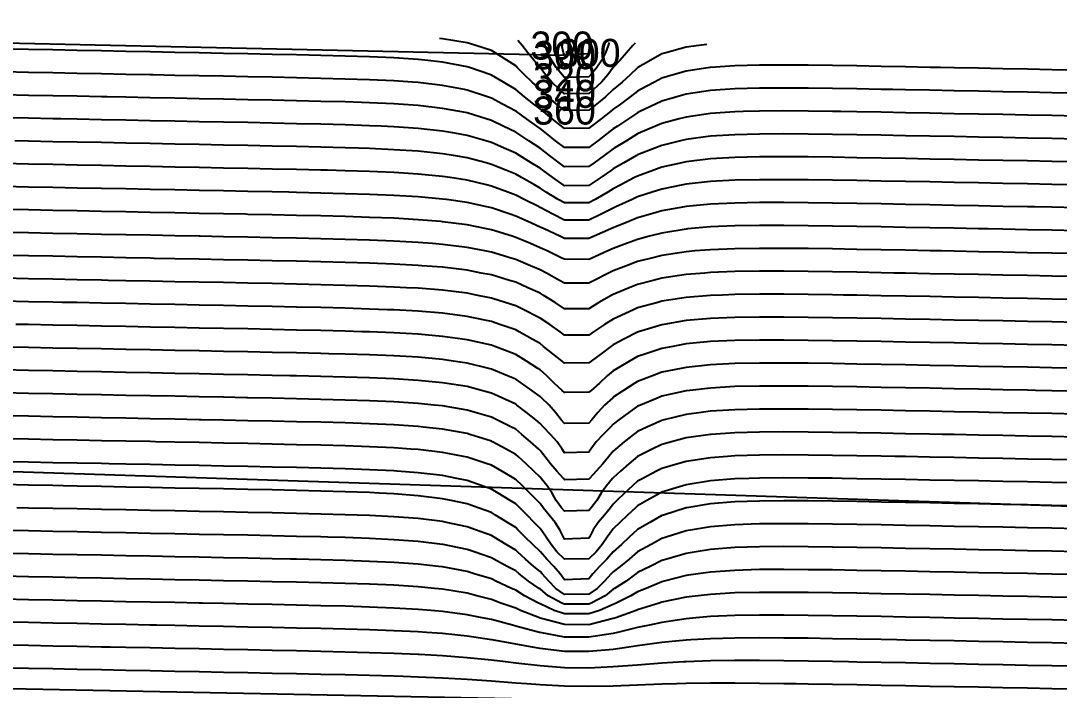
# Model space of a CAD drawing. Header units: metres. Extents: x 2416 to 4584, y 31 to 133.
# Drawn here: x 2508.7 to 2601.1, y 70.6 to 130.2 of the extents above; entities that cross this region are included whole.
import ezdxf
from ezdxf.enums import TextEntityAlignment as Align

# ---------------------------------------------------------------- set-up
doc = ezdxf.new("R2010")
doc.units = ezdxf.units.M
for name, color, linetype in [('Vs_300', 7, 'Continuous'), ('Vs_320', 7, 'Continuous'), ('Vs_340', 7, 'Continuous'), ('Vs_360', 7, 'Continuous'), ('Vs_380', 7, 'Continuous'), ('Vs_400', 7, 'Continuous'), ('Vs_420', 7, 'Continuous'), ('Vs_440', 7, 'Continuous'), ('Vs_460', 7, 'Continuous'), ('Vs_480', 7, 'Continuous'), ('Vs_500', 7, 'Continuous'), ('Vs_520', 7, 'Continuous'), ('Vs_540', 7, 'Continuous'), ('Vs_560', 7, 'Continuous'), ('Vs_580', 7, 'Continuous'), ('Vs_600', 7, 'Continuous'), ('Vs_620', 7, 'Continuous'), ('Vs_640', 7, 'Continuous'), ('Vs_660', 7, 'Continuous'), ('Vs_680', 7, 'Continuous'), ('Vs_700', 7, 'Continuous'), ('Vs_720', 7, 'Continuous'), ('Vs_740', 7, 'Continuous'), ('Vs_760', 7, 'Continuous'), ('Vs_780', 7, 'Continuous'), ('Vs_800', 7, 'Continuous'), ('Vs_820', 7, 'Continuous'), ('Vs_840', 7, 'Continuous'), ('Vs_860', 7, 'Continuous'), ('Vs_880', 7, 'Continuous'), ('Vs_900', 7, 'Continuous'), ('Vs_920', 7, 'Continuous'), ('Vs_940', 7, 'Continuous')]:
    doc.layers.add(name, color=color, linetype=linetype)

msp = doc.modelspace()

# ---------------------------------------------------------------- linework, layer by layer
at = {"layer": 'Vs_300'}
for points in [[(2418.3, 130.238), (2557.056, 127.172)], [(2557.056, 127.172), (2556.965, 127.377), (2556.82, 128.03), (2556.832, 128.383)], [(2559.405, 128.324), (2559.411, 128.03), (2559.26, 127.377), (2559.224, 127.301), (2557.056, 127.172)]]:
    msp.add_lwpolyline(points, dxfattribs=at)
at = {"layer": 'Vs_320'}
msp.add_lwpolyline([(2561.044, 128.292), (2560.955, 128.03), (2560.699, 127.377), (2560.375, 126.724), (2559.941, 126.07), (2559.393, 125.417), (2559.224, 125.248), (2557.056, 125.201), (2556.845, 125.417), (2556.312, 126.07), (2555.889, 126.724), (2555.578, 127.377), (2555.337, 128.03), (2555.215, 128.425)], dxfattribs=at)
at = {"layer": 'Vs_340'}
msp.add_lwpolyline([(2563.346, 128.246), (2563.146, 128.03), (2562.579, 127.377), (2562.011, 126.724), (2561.399, 126.07), (2561.392, 126.064), (2560.921, 125.417), (2560.339, 124.764), (2559.642, 124.111), (2559.224, 123.759), (2557.056, 123.727), (2556.614, 124.111), (2555.935, 124.764), (2555.367, 125.417), (2554.905, 126.07), (2554.888, 126.098), (2554.337, 126.724), (2553.809, 127.377), (2553.29, 128.03), (2552.9, 128.486)], dxfattribs=at)
at = {"layer": 'Vs_360'}
msp.add_lwpolyline([(2569.723, 128.12), (2569.025, 128.03), (2567.897, 127.882), (2566.068, 127.377), (2565.729, 127.28), (2564.735, 126.724), (2563.596, 126.07), (2563.561, 126.051), (2562.915, 125.417), (2562.19, 124.764), (2561.392, 124.116), (2561.387, 124.111), (2560.703, 123.457), (2559.916, 122.804), (2559.224, 122.268), (2557.056, 122.245), (2556.358, 122.804), (2555.593, 123.457), (2554.927, 124.111), (2554.888, 124.152), (2554.175, 124.764), (2553.487, 125.417), (2552.858, 126.07), (2552.72, 126.223), (2551.928, 126.724), (2550.882, 127.377), (2550.552, 127.577), (2549.161, 128.03), (2548.384, 128.272), (2546.216, 128.641), (2545.935, 128.668)], dxfattribs=at)
at = {"layer": 'Vs_380'}
msp.add_lwpolyline([(2602.586, 125.832), (2600.418, 125.875), (2598.25, 125.918), (2596.082, 125.961), (2593.914, 126.004), (2591.745, 126.046), (2590.522, 126.07), (2589.577, 126.089), (2587.409, 126.131), (2585.241, 126.172), (2583.073, 126.211), (2580.905, 126.246), (2578.737, 126.275), (2576.569, 126.291), (2574.401, 126.282), (2572.233, 126.227), (2570.065, 126.081), (2569.995, 126.07), (2567.897, 125.763), (2566.72, 125.417), (2565.729, 125.126), (2565.064, 124.764), (2563.82, 124.111), (2563.561, 123.979), (2562.916, 123.457), (2562.036, 122.804), (2561.392, 122.36), (2561.143, 122.151), (2560.329, 121.497), (2559.462, 120.844), (2559.224, 120.663), (2557.056, 120.642), (2556.802, 120.844), (2555.965, 121.497), (2555.179, 122.151), (2554.888, 122.403), (2554.34, 122.804), (2553.504, 123.457), (2552.743, 124.111), (2552.72, 124.131), (2551.616, 124.764), (2550.552, 125.399), (2550.5, 125.417), (2548.593, 126.07), (2548.384, 126.141), (2546.216, 126.551), (2544.618, 126.724), (2544.048, 126.785), (2541.88, 126.927), (2539.712, 127.021), (2537.544, 127.091), (2535.376, 127.148), (2533.208, 127.198), (2531.04, 127.245), (2528.871, 127.29), (2526.703, 127.334), (2524.552, 127.377), (2524.535, 127.377), (2522.367, 127.42), (2520.199, 127.463), (2518.031, 127.506), (2515.863, 127.549), (2513.695, 127.592), (2511.527, 127.635), (2509.359, 127.678), (2507.191, 127.721)], dxfattribs=at)
at = {"layer": 'Vs_400'}
msp.add_lwpolyline([(2602.586, 123.791), (2600.418, 123.834), (2598.25, 123.877), (2596.082, 123.92), (2593.914, 123.963), (2591.745, 124.005), (2589.577, 124.048), (2587.409, 124.089), (2586.285, 124.111), (2585.241, 124.13), (2583.073, 124.169), (2580.905, 124.204), (2578.737, 124.232), (2576.569, 124.246), (2574.401, 124.235), (2572.233, 124.173), (2571.347, 124.111), (2570.065, 124.02), (2567.897, 123.696), (2567.063, 123.457), (2565.729, 123.082), (2565.165, 122.804), (2563.778, 122.151), (2563.561, 122.052), (2562.765, 121.497), (2561.768, 120.844), (2561.392, 120.607), (2560.86, 120.191), (2560.018, 119.538), (2559.224, 118.961), (2557.056, 118.941), (2556.266, 119.538), (2555.461, 120.191), (2554.888, 120.657), (2554.61, 120.844), (2553.67, 121.497), (2552.787, 122.151), (2552.72, 122.203), (2551.551, 122.804), (2550.552, 123.345), (2550.209, 123.457), (2548.384, 124.065), (2548.148, 124.111), (2546.216, 124.485), (2544.048, 124.728), (2543.534, 124.764), (2541.88, 124.877), (2539.712, 124.976), (2537.544, 125.048), (2535.376, 125.106), (2533.208, 125.156), (2531.04, 125.203), (2528.871, 125.248), (2526.703, 125.292), (2524.535, 125.336), (2522.367, 125.379), (2520.459, 125.417), (2520.199, 125.422), (2518.031, 125.465), (2515.863, 125.508), (2513.695, 125.551), (2511.527, 125.594), (2509.359, 125.637), (2507.191, 125.68)], dxfattribs=at)
at = {"layer": 'Vs_420'}
msp.add_lwpolyline([(2602.586, 121.75), (2600.418, 121.793), (2598.25, 121.836), (2596.082, 121.879), (2593.914, 121.921), (2591.745, 121.964), (2589.577, 122.006), (2587.409, 122.048), (2585.241, 122.089), (2583.073, 122.128), (2581.638, 122.151), (2580.905, 122.163), (2578.737, 122.19), (2576.569, 122.204), (2574.401, 122.191), (2572.968, 122.151), (2572.233, 122.13), (2570.065, 121.979), (2567.897, 121.668), (2567.257, 121.497), (2565.729, 121.099), (2565.156, 120.844), (2563.621, 120.191), (2563.561, 120.166), (2562.571, 119.538), (2561.489, 118.884), (2561.392, 118.828), (2560.589, 118.231), (2559.695, 117.578), (2559.224, 117.25), (2557.056, 117.23), (2556.579, 117.578), (2555.728, 118.231), (2554.888, 118.882), (2554.884, 118.884), (2553.871, 119.538), (2552.904, 120.191), (2552.72, 120.319), (2551.601, 120.844), (2550.552, 121.359), (2550.097, 121.497), (2548.384, 122.032), (2547.748, 122.151), (2546.216, 122.439), (2544.048, 122.682), (2542.294, 122.804), (2541.88, 122.833), (2539.712, 122.932), (2537.544, 123.005), (2535.376, 123.064), (2533.208, 123.115), (2531.04, 123.162), (2528.871, 123.207), (2526.703, 123.251), (2524.535, 123.295), (2522.367, 123.338), (2520.199, 123.381), (2518.031, 123.424), (2516.354, 123.457), (2515.863, 123.467), (2513.695, 123.51), (2511.527, 123.553), (2509.359, 123.596), (2507.191, 123.639)], dxfattribs=at)
at = {"layer": 'Vs_440'}
msp.add_lwpolyline([(2602.586, 119.709), (2600.418, 119.752), (2598.25, 119.794), (2596.082, 119.837), (2593.914, 119.88), (2591.745, 119.923), (2589.577, 119.965), (2587.409, 120.007), (2585.241, 120.048), (2583.073, 120.086), (2580.905, 120.121), (2578.737, 120.149), (2576.569, 120.163), (2574.401, 120.152), (2572.233, 120.094), (2570.065, 119.951), (2567.897, 119.663), (2567.386, 119.538), (2565.729, 119.141), (2565.094, 118.884), (2563.561, 118.287), (2563.468, 118.231), (2562.353, 117.578), (2561.392, 117.043), (2561.228, 116.925), (2560.28, 116.271), (2559.306, 115.618), (2559.224, 115.566), (2557.056, 115.548), (2556.953, 115.618), (2556.029, 116.271), (2555.122, 116.925), (2554.888, 117.1), (2554.091, 117.578), (2553.048, 118.231), (2552.72, 118.443), (2551.701, 118.884), (2550.552, 119.401), (2550.069, 119.538), (2548.384, 120.025), (2547.443, 120.191), (2546.216, 120.41), (2544.048, 120.645), (2541.88, 120.792), (2540.74, 120.844), (2539.712, 120.891), (2537.544, 120.964), (2535.376, 121.022), (2533.208, 121.074), (2531.04, 121.121), (2528.871, 121.166), (2526.703, 121.21), (2524.535, 121.253), (2522.367, 121.297), (2520.199, 121.34), (2518.031, 121.383), (2515.863, 121.426), (2513.695, 121.469), (2512.244, 121.497), (2511.527, 121.512), (2509.359, 121.555), (2507.191, 121.598)], dxfattribs=at)
at = {"layer": 'Vs_460'}
msp.add_lwpolyline([(2602.586, 117.667), (2600.418, 117.71), (2598.25, 117.753), (2596.082, 117.796), (2593.914, 117.839), (2591.745, 117.881), (2589.577, 117.924), (2587.409, 117.966), (2585.241, 118.006), (2583.073, 118.045), (2580.905, 118.08), (2578.737, 118.109), (2576.569, 118.124), (2574.401, 118.115), (2572.233, 118.063), (2570.065, 117.932), (2567.897, 117.669), (2567.49, 117.578), (2565.729, 117.194), (2565, 116.925), (2563.561, 116.414), (2563.302, 116.271), (2562.068, 115.618), (2561.392, 115.282), (2560.909, 114.965), (2559.783, 114.312), (2559.224, 114.025), (2557.056, 114.018), (2556.51, 114.312), (2555.434, 114.965), (2554.888, 115.342), (2554.375, 115.618), (2553.226, 116.271), (2552.72, 116.573), (2551.835, 116.925), (2550.552, 117.455), (2550.08, 117.578), (2548.384, 118.031), (2547.167, 118.231), (2546.216, 118.39), (2544.048, 118.613), (2541.88, 118.755), (2539.712, 118.851), (2538.715, 118.884), (2537.544, 118.923), (2535.376, 118.981), (2533.208, 119.032), (2531.04, 119.08), (2528.871, 119.125), (2526.703, 119.169), (2524.535, 119.212), (2522.367, 119.256), (2520.199, 119.299), (2518.031, 119.342), (2515.863, 119.385), (2513.695, 119.428), (2511.527, 119.47), (2509.359, 119.513), (2508.132, 119.538)], dxfattribs=at)
at = {"layer": 'Vs_480'}
msp.add_lwpolyline([(2602.586, 115.626), (2600.418, 115.669), (2598.25, 115.712), (2596.082, 115.755), (2593.914, 115.798), (2591.745, 115.84), (2589.577, 115.883), (2587.409, 115.924), (2585.241, 115.965), (2583.073, 116.004), (2580.905, 116.04), (2578.737, 116.069), (2576.569, 116.085), (2574.401, 116.08), (2572.233, 116.034), (2570.065, 115.916), (2567.897, 115.679), (2567.597, 115.618), (2565.729, 115.25), (2564.87, 114.965), (2563.561, 114.548), (2563.075, 114.312), (2561.642, 113.658), (2561.392, 113.551), (2560.335, 113.005), (2559.224, 112.482), (2557.056, 112.48), (2556.007, 113.005), (2554.888, 113.617), (2554.8, 113.658), (2553.472, 114.312), (2552.72, 114.71), (2552.013, 114.965), (2550.552, 115.513), (2550.113, 115.618), (2548.384, 116.041), (2546.881, 116.271), (2546.216, 116.374), (2544.048, 116.584), (2541.88, 116.719), (2539.712, 116.813), (2537.544, 116.883), (2535.977, 116.925), (2535.376, 116.941), (2533.208, 116.991), (2531.04, 117.038), (2528.871, 117.083), (2526.703, 117.128), (2524.535, 117.171), (2522.367, 117.214), (2520.199, 117.257), (2518.031, 117.3), (2515.863, 117.343), (2513.695, 117.386), (2511.527, 117.429), (2509.359, 117.472), (2507.191, 117.515)], dxfattribs=at)
at = {"layer": 'Vs_500'}
msp.add_lwpolyline([(2602.586, 113.585), (2600.418, 113.628), (2598.883, 113.658), (2598.25, 113.671), (2596.082, 113.714), (2593.914, 113.756), (2591.745, 113.799), (2589.577, 113.841), (2587.409, 113.883), (2585.241, 113.924), (2583.073, 113.963), (2580.905, 113.999), (2578.737, 114.029), (2576.569, 114.047), (2574.401, 114.044), (2572.233, 114.005), (2570.065, 113.9), (2567.897, 113.687), (2567.737, 113.658), (2565.729, 113.302), (2564.718, 113.005), (2563.561, 112.677), (2562.788, 112.352), (2561.392, 111.797), (2561.178, 111.698), (2559.688, 111.045), (2559.224, 110.841), (2557.056, 110.847), (2556.638, 111.045), (2555.24, 111.698), (2554.888, 111.871), (2553.786, 112.352), (2552.72, 112.845), (2552.226, 113.005), (2550.552, 113.569), (2550.145, 113.658), (2548.384, 114.052), (2546.551, 114.312), (2546.216, 114.36), (2544.048, 114.555), (2541.88, 114.684), (2539.712, 114.774), (2537.544, 114.843), (2535.376, 114.9), (2533.208, 114.95), (2532.539, 114.965), (2531.04, 114.997), (2528.871, 115.042), (2526.703, 115.086), (2524.535, 115.13), (2522.367, 115.173), (2520.199, 115.216), (2518.031, 115.259), (2515.863, 115.302), (2513.695, 115.345), (2511.527, 115.388), (2509.359, 115.431), (2507.191, 115.474)], dxfattribs=at)
at = {"layer": 'Vs_520'}
msp.add_lwpolyline([(2602.586, 111.544), (2600.418, 111.587), (2598.25, 111.63), (2596.082, 111.672), (2594.762, 111.698), (2593.914, 111.715), (2591.745, 111.758), (2589.577, 111.8), (2587.409, 111.842), (2585.241, 111.883), (2583.073, 111.922), (2580.905, 111.958), (2578.737, 111.989), (2576.569, 112.008), (2574.401, 112.008), (2572.233, 111.974), (2570.065, 111.881), (2568.013, 111.698), (2567.897, 111.688), (2565.729, 111.339), (2564.618, 111.045), (2563.561, 110.771), (2562.568, 110.392), (2561.392, 109.951), (2560.916, 109.739), (2559.425, 109.085), (2559.224, 108.995), (2557.056, 109.004), (2556.889, 109.085), (2555.503, 109.739), (2554.888, 110.035), (2554.029, 110.392), (2552.72, 110.947), (2552.393, 111.045), (2550.552, 111.611), (2550.122, 111.698), (2548.384, 112.056), (2546.216, 112.342), (2546.098, 112.352), (2544.048, 112.526), (2541.88, 112.649), (2539.712, 112.736), (2537.544, 112.803), (2535.376, 112.859), (2533.208, 112.909), (2531.04, 112.956), (2528.871, 113.001), (2528.68, 113.005), (2526.703, 113.045), (2524.535, 113.089), (2522.367, 113.132), (2520.199, 113.175), (2518.031, 113.218), (2515.863, 113.261), (2513.695, 113.304), (2511.527, 113.347), (2509.359, 113.39), (2507.191, 113.433)], dxfattribs=at)
at = {"layer": 'Vs_540'}
msp.add_lwpolyline([(2602.586, 109.503), (2600.418, 109.546), (2598.25, 109.588), (2596.082, 109.631), (2593.914, 109.674), (2591.745, 109.717), (2590.619, 109.739), (2589.577, 109.759), (2587.409, 109.801), (2585.241, 109.842), (2583.073, 109.881), (2580.905, 109.918), (2578.737, 109.948), (2576.569, 109.969), (2574.401, 109.971), (2572.233, 109.941), (2570.065, 109.855), (2568.657, 109.739), (2567.897, 109.676), (2565.729, 109.349), (2564.68, 109.085), (2563.561, 108.805), (2562.576, 108.432), (2561.392, 107.977), (2560.98, 107.779), (2559.709, 107.126), (2559.224, 106.876), (2557.056, 106.878), (2556.61, 107.126), (2555.443, 107.779), (2554.888, 108.067), (2554.038, 108.432), (2552.72, 108.988), (2552.39, 109.085), (2550.552, 109.626), (2549.972, 109.739), (2548.384, 110.047), (2546.216, 110.318), (2545.302, 110.392), (2544.048, 110.494), (2541.88, 110.612), (2539.712, 110.697), (2537.544, 110.763), (2535.376, 110.819), (2533.208, 110.868), (2531.04, 110.915), (2528.871, 110.96), (2526.703, 111.004), (2524.645, 111.045), (2524.535, 111.047), (2522.367, 111.091), (2520.199, 111.134), (2518.031, 111.177), (2515.863, 111.22), (2513.695, 111.263), (2511.527, 111.306), (2509.359, 111.349), (2507.191, 111.391)], dxfattribs=at)
at = {"layer": 'Vs_560'}
msp.add_lwpolyline([(2602.586, 107.461), (2600.418, 107.504), (2598.25, 107.547), (2596.082, 107.59), (2593.914, 107.633), (2591.745, 107.675), (2589.577, 107.718), (2587.409, 107.76), (2586.399, 107.779), (2585.241, 107.801), (2583.073, 107.84), (2580.905, 107.877), (2578.737, 107.908), (2576.569, 107.929), (2574.401, 107.932), (2572.233, 107.904), (2570.065, 107.821), (2569.539, 107.779), (2567.897, 107.647), (2565.729, 107.323), (2564.949, 107.126), (2563.561, 106.769), (2562.823, 106.472), (2561.392, 105.877), (2561.282, 105.819), (2560.115, 105.166), (2559.224, 104.597), (2557.056, 104.593), (2556.233, 105.166), (2555.155, 105.819), (2554.888, 105.97), (2553.806, 106.472), (2552.72, 106.958), (2552.166, 107.126), (2550.552, 107.606), (2549.653, 107.779), (2548.384, 108.022), (2546.216, 108.286), (2544.369, 108.432), (2544.048, 108.458), (2541.88, 108.573), (2539.712, 108.657), (2537.544, 108.722), (2535.376, 108.778), (2533.208, 108.827), (2531.04, 108.874), (2528.871, 108.919), (2526.703, 108.963), (2524.535, 109.006), (2522.367, 109.049), (2520.556, 109.085), (2520.199, 109.093), (2518.031, 109.136), (2515.863, 109.178), (2513.695, 109.221), (2511.527, 109.264), (2509.359, 109.307), (2507.191, 109.35)], dxfattribs=at)
at = {"layer": 'Vs_580'}
msp.add_lwpolyline([(2602.586, 105.42), (2600.418, 105.463), (2598.25, 105.506), (2596.082, 105.549), (2593.914, 105.592), (2591.745, 105.634), (2589.577, 105.677), (2587.409, 105.719), (2585.241, 105.76), (2583.073, 105.799), (2581.876, 105.819), (2580.905, 105.835), (2578.737, 105.866), (2576.569, 105.887), (2574.401, 105.89), (2572.233, 105.862), (2571.121, 105.819), (2570.065, 105.778), (2567.897, 105.6), (2565.729, 105.264), (2565.362, 105.166), (2563.561, 104.67), (2563.202, 104.513), (2561.775, 103.859), (2561.392, 103.676), (2560.631, 103.206), (2559.627, 102.553), (2559.224, 102.247), (2557.056, 102.245), (2556.681, 102.553), (2555.742, 103.206), (2554.888, 103.77), (2554.719, 103.859), (2553.438, 104.513), (2552.72, 104.863), (2551.779, 105.166), (2550.552, 105.551), (2549.196, 105.819), (2548.384, 105.978), (2546.216, 106.245), (2544.048, 106.417), (2543.011, 106.472), (2541.88, 106.533), (2539.712, 106.616), (2537.544, 106.681), (2535.376, 106.737), (2533.208, 106.786), (2531.04, 106.833), (2528.871, 106.878), (2526.703, 106.922), (2524.535, 106.965), (2522.367, 107.008), (2520.199, 107.051), (2518.031, 107.094), (2516.451, 107.126), (2515.863, 107.137), (2513.695, 107.18), (2511.527, 107.223), (2509.359, 107.266), (2507.191, 107.309)], dxfattribs=at)
at = {"layer": 'Vs_600'}
msp.add_lwpolyline([(2602.586, 103.379), (2600.418, 103.422), (2598.25, 103.465), (2596.082, 103.508), (2593.914, 103.55), (2591.745, 103.593), (2589.577, 103.635), (2587.409, 103.677), (2585.241, 103.718), (2583.073, 103.758), (2580.905, 103.794), (2578.737, 103.825), (2576.569, 103.845), (2574.401, 103.847), (2572.233, 103.816), (2570.065, 103.727), (2567.897, 103.538), (2565.906, 103.206), (2565.729, 103.176), (2563.656, 102.553), (2563.561, 102.523), (2562.326, 101.899), (2561.392, 101.399), (2561.186, 101.246), (2560.314, 100.593), (2559.429, 99.94), (2559.224, 99.772), (2557.056, 99.766), (2556.857, 99.94), (2556.015, 100.593), (2555.196, 101.246), (2554.888, 101.49), (2554.194, 101.899), (2553.027, 102.553), (2552.72, 102.717), (2551.319, 103.206), (2550.552, 103.465), (2548.669, 103.859), (2548.384, 103.918), (2546.216, 104.196), (2544.048, 104.372), (2541.88, 104.49), (2541.295, 104.513), (2539.712, 104.574), (2537.544, 104.64), (2535.376, 104.695), (2533.208, 104.745), (2531.04, 104.791), (2528.871, 104.836), (2526.703, 104.88), (2524.535, 104.924), (2522.367, 104.967), (2520.199, 105.01), (2518.031, 105.053), (2515.863, 105.096), (2513.695, 105.139), (2512.341, 105.166), (2511.527, 105.182), (2509.359, 105.225), (2507.191, 105.268)], dxfattribs=at)
at = {"layer": 'Vs_620'}
msp.add_lwpolyline([(2602.586, 101.338), (2600.418, 101.381), (2598.25, 101.424), (2596.082, 101.466), (2593.914, 101.509), (2591.745, 101.552), (2589.577, 101.594), (2587.409, 101.636), (2585.241, 101.677), (2583.073, 101.716), (2580.905, 101.752), (2578.737, 101.782), (2576.569, 101.802), (2574.401, 101.802), (2572.233, 101.767), (2570.065, 101.67), (2567.897, 101.463), (2566.703, 101.246), (2565.729, 101.066), (2564.299, 100.593), (2563.561, 100.34), (2562.846, 99.94), (2561.739, 99.286), (2561.392, 99.072), (2560.87, 98.633), (2560.166, 97.98), (2559.424, 97.327), (2559.224, 97.158), (2557.056, 97.14), (2556.844, 97.327), (2556.136, 97.98), (2555.478, 98.633), (2554.888, 99.158), (2554.698, 99.286), (2553.691, 99.94), (2552.72, 100.534), (2552.569, 100.593), (2550.851, 101.246), (2550.552, 101.356), (2548.384, 101.844), (2547.983, 101.899), (2546.216, 102.139), (2544.048, 102.323), (2541.88, 102.445), (2539.712, 102.531), (2539.009, 102.553), (2537.544, 102.598), (2535.376, 102.654), (2533.208, 102.703), (2531.04, 102.75), (2528.871, 102.795), (2526.703, 102.839), (2524.535, 102.883), (2522.367, 102.926), (2520.199, 102.969), (2518.031, 103.012), (2515.863, 103.055), (2513.695, 103.098), (2511.527, 103.141), (2509.359, 103.184), (2508.23, 103.206)], dxfattribs=at)
at = {"layer": 'Vs_640'}
msp.add_lwpolyline([(2602.586, 99.297), (2600.418, 99.339), (2598.25, 99.382), (2596.082, 99.425), (2593.914, 99.468), (2591.745, 99.511), (2589.577, 99.553), (2587.409, 99.595), (2585.241, 99.636), (2583.073, 99.675), (2580.905, 99.71), (2578.737, 99.74), (2576.569, 99.758), (2574.401, 99.755), (2572.233, 99.715), (2570.065, 99.607), (2567.897, 99.379), (2567.431, 99.286), (2565.729, 98.94), (2564.885, 98.633), (2563.561, 98.132), (2563.314, 97.98), (2562.297, 97.327), (2561.392, 96.712), (2561.348, 96.673), (2560.629, 96.02), (2560.021, 95.367), (2559.497, 94.714), (2559.224, 94.421), (2557.056, 94.38), (2556.758, 94.714), (2556.271, 95.367), (2555.701, 96.02), (2555.017, 96.673), (2554.888, 96.792), (2554.163, 97.327), (2553.232, 97.98), (2552.72, 98.324), (2551.999, 98.633), (2550.552, 99.23), (2550.327, 99.286), (2548.384, 99.761), (2547.163, 99.94), (2546.216, 100.077), (2544.048, 100.272), (2541.88, 100.398), (2539.712, 100.487), (2537.544, 100.555), (2536.097, 100.593), (2535.376, 100.612), (2533.208, 100.662), (2531.04, 100.709), (2528.871, 100.754), (2526.703, 100.798), (2524.535, 100.841), (2522.367, 100.885), (2520.199, 100.928), (2518.031, 100.971), (2515.863, 101.014), (2513.695, 101.057), (2511.527, 101.1), (2509.359, 101.142), (2507.191, 101.185)], dxfattribs=at)
at = {"layer": 'Vs_660'}
msp.add_lwpolyline([(2602.586, 97.255), (2600.418, 97.298), (2598.981, 97.327), (2598.25, 97.341), (2596.082, 97.384), (2593.914, 97.427), (2591.745, 97.469), (2589.577, 97.512), (2587.409, 97.553), (2585.241, 97.594), (2583.073, 97.633), (2580.905, 97.668), (2578.737, 97.697), (2576.569, 97.713), (2574.401, 97.707), (2572.233, 97.66), (2570.065, 97.54), (2568.219, 97.327), (2567.897, 97.289), (2565.729, 96.804), (2565.401, 96.673), (2563.821, 96.02), (2563.561, 95.909), (2562.787, 95.367), (2561.904, 94.714), (2561.392, 94.318), (2561.149, 94.06), (2560.506, 93.407), (2559.887, 92.754), (2559.396, 92.101), (2559.224, 91.822), (2557.056, 91.758), (2556.863, 92.101), (2556.399, 92.754), (2555.804, 93.407), (2555.185, 94.06), (2554.888, 94.39), (2554.5, 94.714), (2553.687, 95.367), (2552.825, 96.02), (2552.72, 96.097), (2551.488, 96.673), (2550.552, 97.093), (2549.687, 97.327), (2548.384, 97.67), (2546.414, 97.98), (2546.216, 98.011), (2544.048, 98.218), (2541.88, 98.351), (2539.712, 98.443), (2537.544, 98.512), (2535.376, 98.57), (2533.208, 98.62), (2532.616, 98.633), (2531.04, 98.667), (2528.871, 98.712), (2526.703, 98.757), (2524.535, 98.8), (2522.367, 98.843), (2520.199, 98.886), (2518.031, 98.929), (2515.863, 98.972), (2513.695, 99.015), (2511.527, 99.058), (2509.359, 99.101), (2507.191, 99.144)], dxfattribs=at)
at = {"layer": 'Vs_680'}
msp.add_lwpolyline([(2602.586, 95.214), (2600.418, 95.257), (2598.25, 95.3), (2596.082, 95.343), (2594.859, 95.367), (2593.914, 95.385), (2591.745, 95.428), (2589.577, 95.47), (2587.409, 95.512), (2585.241, 95.553), (2583.073, 95.591), (2580.905, 95.626), (2578.737, 95.654), (2576.569, 95.669), (2574.401, 95.659), (2572.233, 95.605), (2570.065, 95.472), (2569.234, 95.367), (2567.897, 95.195), (2565.933, 94.714), (2565.729, 94.662), (2564.384, 94.06), (2563.561, 93.676), (2563.206, 93.407), (2562.379, 92.754), (2561.597, 92.101), (2561.392, 91.923), (2560.999, 91.447), (2560.477, 90.794), (2559.888, 90.141), (2559.282, 89.487), (2559.224, 89.411), (2557.056, 89.377), (2556.977, 89.487), (2556.385, 90.141), (2555.811, 90.794), (2555.315, 91.447), (2554.888, 91.988), (2554.767, 92.101), (2554.042, 92.754), (2553.275, 93.407), (2552.72, 93.861), (2552.336, 94.06), (2551.037, 94.714), (2550.552, 94.949), (2549.119, 95.367), (2548.384, 95.576), (2546.216, 95.942), (2545.452, 96.02), (2544.048, 96.163), (2541.88, 96.303), (2539.712, 96.398), (2537.544, 96.47), (2535.376, 96.528), (2533.208, 96.579), (2531.04, 96.626), (2528.871, 96.671), (2528.763, 96.673), (2526.703, 96.715), (2524.535, 96.759), (2522.367, 96.802), (2520.199, 96.845), (2518.031, 96.888), (2515.863, 96.931), (2513.695, 96.974), (2511.527, 97.017), (2509.359, 97.06), (2507.191, 97.103)], dxfattribs=at)
at = {"layer": 'Vs_700'}
msp.add_lwpolyline([(2602.586, 93.173), (2600.418, 93.216), (2598.25, 93.259), (2596.082, 93.301), (2593.914, 93.344), (2591.745, 93.387), (2590.71, 93.407), (2589.577, 93.429), (2587.409, 93.471), (2585.241, 93.511), (2583.073, 93.55), (2580.905, 93.584), (2578.737, 93.611), (2576.569, 93.624), (2574.401, 93.611), (2572.233, 93.55), (2570.113, 93.407), (2570.065, 93.404), (2567.897, 93.101), (2566.588, 92.754), (2565.729, 92.52), (2564.86, 92.101), (2563.562, 91.447), (2563.561, 91.446), (2562.785, 90.794), (2562.038, 90.141), (2561.392, 89.554), (2561.334, 89.487), (2560.788, 88.834), (2560.333, 88.181), (2559.935, 87.528), (2559.446, 86.874), (2559.224, 86.632), (2557.056, 86.586), (2556.795, 86.874), (2556.322, 87.528), (2555.948, 88.181), (2555.517, 88.834), (2554.992, 89.487), (2554.888, 89.611), (2554.342, 90.141), (2553.645, 90.794), (2552.923, 91.447), (2552.72, 91.626), (2551.868, 92.101), (2550.649, 92.754), (2550.552, 92.805), (2548.625, 93.407), (2548.384, 93.481), (2546.216, 93.873), (2544.483, 94.06), (2544.048, 94.107), (2541.88, 94.254), (2539.712, 94.353), (2537.544, 94.427), (2535.376, 94.486), (2533.208, 94.537), (2531.04, 94.585), (2528.871, 94.63), (2526.703, 94.674), (2524.736, 94.714), (2524.535, 94.718), (2522.367, 94.761), (2520.199, 94.804), (2518.031, 94.847), (2515.863, 94.89), (2513.695, 94.933), (2511.527, 94.976), (2509.359, 95.019), (2507.191, 95.062)], dxfattribs=at)
at = {"layer": 'Vs_720'}
msp.add_lwpolyline([(2602.586, 91.132), (2600.418, 91.175), (2598.25, 91.217), (2596.082, 91.26), (2593.914, 91.303), (2591.745, 91.346), (2589.577, 91.388), (2587.409, 91.43), (2586.46, 91.447), (2585.241, 91.47), (2583.073, 91.508), (2580.905, 91.542), (2578.737, 91.568), (2576.569, 91.58), (2574.401, 91.564), (2572.233, 91.497), (2571.556, 91.447), (2570.065, 91.337), (2567.897, 91.011), (2567.135, 90.794), (2565.729, 90.385), (2565.255, 90.141), (2564.026, 89.487), (2563.561, 89.233), (2563.112, 88.834), (2562.402, 88.181), (2561.719, 87.528), (2561.392, 87.211), (2561.142, 86.874), (2560.609, 86.221), (2560.06, 85.568), (2559.606, 84.915), (2559.273, 84.261), (2559.224, 84.176), (2557.056, 84.081), (2556.962, 84.261), (2556.653, 84.915), (2556.216, 85.568), (2555.681, 86.221), (2555.162, 86.874), (2554.888, 87.258), (2554.626, 87.528), (2553.987, 88.181), (2553.324, 88.834), (2552.72, 89.406), (2552.585, 89.487), (2551.475, 90.141), (2550.552, 90.666), (2550.174, 90.794), (2548.384, 91.388), (2548.079, 91.447), (2546.216, 91.805), (2544.048, 92.053), (2543.374, 92.101), (2541.88, 92.206), (2539.712, 92.309), (2537.544, 92.384), (2535.376, 92.444), (2533.208, 92.495), (2531.04, 92.543), (2528.871, 92.589), (2526.703, 92.633), (2524.535, 92.676), (2522.367, 92.72), (2520.652, 92.754), (2520.199, 92.763), (2518.031, 92.806), (2515.863, 92.849), (2513.695, 92.892), (2511.527, 92.935), (2509.359, 92.978), (2507.191, 93.021)], dxfattribs=at)
at = {"layer": 'Vs_740'}
msp.add_lwpolyline([(2602.586, 89.09), (2600.418, 89.133), (2598.25, 89.176), (2596.082, 89.219), (2593.914, 89.262), (2591.745, 89.304), (2589.577, 89.347), (2587.409, 89.388), (2585.241, 89.429), (2583.073, 89.467), (2581.752, 89.487), (2580.905, 89.501), (2578.737, 89.526), (2576.569, 89.536), (2574.401, 89.518), (2573.488, 89.487), (2572.233, 89.446), (2570.065, 89.276), (2567.897, 88.929), (2567.581, 88.834), (2565.729, 88.267), (2565.571, 88.181), (2564.392, 87.528), (2563.561, 87.057), (2563.365, 86.874), (2562.668, 86.221), (2561.983, 85.568), (2561.392, 84.995), (2561.329, 84.915), (2560.851, 84.261), (2560.408, 83.608), (2559.865, 82.955), (2559.224, 82.342), (2557.056, 82.308), (2556.387, 82.955), (2555.858, 83.608), (2555.437, 84.261), (2554.98, 84.915), (2554.888, 85.034), (2554.371, 85.568), (2553.726, 86.221), (2553.072, 86.874), (2552.72, 87.222), (2552.227, 87.528), (2551.157, 88.181), (2550.552, 88.542), (2549.729, 88.834), (2548.384, 89.303), (2547.478, 89.487), (2546.216, 89.742), (2544.048, 90), (2542.14, 90.141), (2541.88, 90.16), (2539.712, 90.265), (2537.544, 90.341), (2535.376, 90.402), (2533.208, 90.454), (2531.04, 90.502), (2528.871, 90.547), (2526.703, 90.592), (2524.535, 90.635), (2522.367, 90.678), (2520.199, 90.722), (2518.031, 90.765), (2516.548, 90.794), (2515.863, 90.808), (2513.695, 90.851), (2511.527, 90.893), (2509.359, 90.936), (2507.191, 90.979)], dxfattribs=at)
at = {"layer": 'Vs_760'}
msp.add_lwpolyline([(2602.586, 87.049), (2600.418, 87.092), (2598.25, 87.135), (2596.082, 87.178), (2593.914, 87.221), (2591.745, 87.263), (2589.577, 87.305), (2587.409, 87.347), (2585.241, 87.387), (2583.073, 87.426), (2580.905, 87.459), (2578.737, 87.485), (2576.569, 87.494), (2574.401, 87.474), (2572.233, 87.399), (2570.065, 87.223), (2567.961, 86.874), (2567.897, 86.864), (2565.858, 86.221), (2565.729, 86.18), (2564.645, 85.568), (2563.561, 84.951), (2563.522, 84.915), (2562.823, 84.261), (2562.122, 83.608), (2561.397, 82.955), (2561.392, 82.951), (2560.817, 82.302), (2560.176, 81.648), (2559.585, 80.995), (2559.224, 80.538), (2557.056, 80.466), (2556.669, 80.995), (2556.1, 81.648), (2555.473, 82.302), (2554.909, 82.955), (2554.888, 82.982), (2554.231, 83.608), (2553.571, 84.261), (2552.914, 84.915), (2552.72, 85.107), (2551.979, 85.568), (2550.923, 86.221), (2550.552, 86.449), (2549.38, 86.874), (2548.384, 87.233), (2546.977, 87.528), (2546.216, 87.686), (2544.048, 87.952), (2541.88, 88.115), (2540.555, 88.181), (2539.712, 88.223), (2537.544, 88.3), (2535.376, 88.36), (2533.208, 88.413), (2531.04, 88.461), (2528.871, 88.506), (2526.703, 88.55), (2524.535, 88.594), (2522.367, 88.637), (2520.199, 88.68), (2518.031, 88.723), (2515.863, 88.766), (2513.695, 88.809), (2512.439, 88.834), (2511.527, 88.852), (2509.359, 88.895), (2507.191, 88.938)], dxfattribs=at)
at = {"layer": 'Vs_780'}
msp.add_lwpolyline([(2602.586, 85.008), (2600.418, 85.051), (2598.25, 85.094), (2596.082, 85.137), (2593.914, 85.179), (2591.745, 85.222), (2589.577, 85.264), (2587.409, 85.306), (2585.241, 85.346), (2583.073, 85.385), (2580.905, 85.419), (2578.737, 85.444), (2576.569, 85.454), (2574.401, 85.434), (2572.233, 85.359), (2570.065, 85.183), (2568.449, 84.915), (2567.897, 84.823), (2566.104, 84.261), (2565.729, 84.145), (2564.761, 83.608), (2563.561, 82.958), (2563.557, 82.955), (2562.806, 82.302), (2562.012, 81.648), (2561.392, 81.173), (2561.221, 80.995), (2560.61, 80.342), (2559.964, 79.688), (2559.224, 79.18), (2557.056, 79.142), (2556.281, 79.688), (2555.668, 80.342), (2555.082, 80.995), (2554.888, 81.202), (2554.339, 81.648), (2553.587, 82.302), (2552.877, 82.955), (2552.72, 83.104), (2551.867, 83.608), (2550.787, 84.261), (2550.552, 84.405), (2549.137, 84.915), (2548.384, 85.187), (2546.571, 85.568), (2546.216, 85.642), (2544.048, 85.91), (2541.88, 86.074), (2539.712, 86.182), (2538.597, 86.221), (2537.544, 86.259), (2535.376, 86.319), (2533.208, 86.372), (2531.04, 86.419), (2528.871, 86.465), (2526.703, 86.509), (2524.535, 86.553), (2522.367, 86.596), (2520.199, 86.639), (2518.031, 86.682), (2515.863, 86.725), (2513.695, 86.768), (2511.527, 86.811), (2509.359, 86.854), (2508.328, 86.874)], dxfattribs=at)
at = {"layer": 'Vs_800'}
msp.add_lwpolyline([(2602.586, 82.967), (2600.418, 83.01), (2598.25, 83.053), (2596.082, 83.095), (2593.914, 83.138), (2591.745, 83.181), (2589.577, 83.223), (2587.409, 83.265), (2585.241, 83.305), (2583.073, 83.344), (2580.905, 83.378), (2578.737, 83.404), (2576.569, 83.416), (2574.401, 83.398), (2572.233, 83.328), (2570.065, 83.16), (2568.778, 82.955), (2567.897, 82.817), (2566.155, 82.302), (2565.729, 82.18), (2564.687, 81.648), (2563.561, 81.111), (2563.415, 80.995), (2562.533, 80.342), (2561.52, 79.688), (2561.392, 79.617), (2560.683, 79.035), (2559.434, 78.382), (2559.224, 78.298), (2557.056, 78.286), (2556.824, 78.382), (2555.606, 79.035), (2554.888, 79.645), (2554.815, 79.688), (2553.856, 80.342), (2553.021, 80.995), (2552.72, 81.248), (2551.951, 81.648), (2550.776, 82.302), (2550.552, 82.431), (2549.012, 82.955), (2548.384, 83.174), (2546.25, 83.608), (2546.216, 83.615), (2544.048, 83.877), (2541.88, 84.037), (2539.712, 84.143), (2537.544, 84.218), (2536.003, 84.261), (2535.376, 84.279), (2533.208, 84.331), (2531.04, 84.378), (2528.871, 84.424), (2526.703, 84.468), (2524.535, 84.512), (2522.367, 84.555), (2520.199, 84.598), (2518.031, 84.641), (2515.863, 84.684), (2513.695, 84.727), (2511.527, 84.77), (2509.359, 84.813), (2507.191, 84.856)], dxfattribs=at)
at = {"layer": 'Vs_820'}
for points in [[(2418.3, 93.031), (3070.464, 71.662)], [(2602.586, 80.926), (2600.418, 80.968), (2599.079, 80.995), (2598.25, 81.011), (2596.082, 81.054), (2593.914, 81.097), (2591.745, 81.14), (2589.577, 81.182), (2587.409, 81.224), (2585.241, 81.265), (2583.073, 81.303), (2580.905, 81.338), (2578.737, 81.366), (2576.569, 81.379), (2574.401, 81.367), (2572.233, 81.305), (2570.065, 81.155), (2568.948, 80.995), (2567.897, 80.848), (2565.937, 80.342), (2565.729, 80.291), (2564.314, 79.688), (2563.561, 79.402), (2562.961, 79.035), (2561.648, 78.382), (2561.392, 78.275), (2560.174, 77.729), (2559.224, 77.423), (2557.056, 77.424), (2556.144, 77.729), (2554.888, 78.313), (2554.733, 78.382), (2553.485, 79.035), (2552.72, 79.533), (2552.35, 79.688), (2550.937, 80.342), (2550.552, 80.536), (2549.032, 80.995), (2548.384, 81.201), (2546.216, 81.607), (2545.846, 81.648), (2544.048, 81.852), (2541.88, 82.004), (2539.712, 82.106), (2537.544, 82.18), (2535.376, 82.239), (2533.208, 82.29), (2532.685, 82.302), (2531.04, 82.337), (2528.871, 82.383), (2526.703, 82.427), (2524.535, 82.47), (2522.367, 82.514), (2520.199, 82.557), (2518.031, 82.6), (2515.863, 82.643), (2513.695, 82.686), (2511.527, 82.729), (2509.359, 82.772), (2507.191, 82.814)]]:
    msp.add_lwpolyline(points, dxfattribs=at)
at = {"layer": 'Vs_840'}
msp.add_lwpolyline([(2602.586, 78.884), (2600.418, 78.927), (2598.25, 78.97), (2596.082, 79.013), (2594.959, 79.035), (2593.914, 79.056), (2591.745, 79.098), (2589.577, 79.141), (2587.409, 79.183), (2585.241, 79.224), (2583.073, 79.263), (2580.905, 79.299), (2578.737, 79.328), (2576.569, 79.345), (2574.401, 79.339), (2572.233, 79.291), (2570.065, 79.167), (2568.949, 79.035), (2567.897, 78.915), (2565.729, 78.467), (2565.486, 78.382), (2563.561, 77.789), (2563.425, 77.729), (2561.628, 77.075), (2561.392, 77.004), (2559.224, 76.461), (2557.056, 76.47), (2554.888, 77.057), (2554.831, 77.075), (2553.129, 77.729), (2552.72, 77.925), (2551.39, 78.382), (2550.552, 78.709), (2549.243, 79.035), (2548.384, 79.264), (2546.216, 79.617), (2545.502, 79.688), (2544.048, 79.836), (2541.88, 79.976), (2539.712, 80.071), (2537.544, 80.141), (2535.376, 80.199), (2533.208, 80.25), (2531.04, 80.297), (2528.871, 80.342), (2528.87, 80.342), (2526.703, 80.386), (2524.535, 80.429), (2522.367, 80.472), (2520.199, 80.516), (2518.031, 80.559), (2515.863, 80.601), (2513.695, 80.644), (2511.527, 80.687), (2509.359, 80.73), (2507.191, 80.773)], dxfattribs=at)
at = {"layer": 'Vs_860'}
msp.add_lwpolyline([(2602.586, 76.843), (2600.418, 76.886), (2598.25, 76.929), (2596.082, 76.972), (2593.914, 77.015), (2591.745, 77.057), (2590.824, 77.075), (2589.577, 77.1), (2587.409, 77.142), (2585.241, 77.183), (2583.073, 77.223), (2580.905, 77.26), (2578.737, 77.291), (2576.569, 77.312), (2574.401, 77.314), (2572.233, 77.282), (2570.065, 77.191), (2568.756, 77.075), (2567.897, 77.002), (2565.729, 76.675), (2564.626, 76.422), (2563.561, 76.204), (2561.767, 75.769), (2561.392, 75.69), (2559.224, 75.347), (2557.056, 75.364), (2554.888, 75.758), (2554.844, 75.769), (2552.72, 76.35), (2552.418, 76.422), (2550.552, 76.921), (2549.741, 77.075), (2548.384, 77.352), (2546.216, 77.64), (2545.182, 77.729), (2544.048, 77.827), (2541.88, 77.951), (2539.712, 78.038), (2537.544, 78.104), (2535.376, 78.16), (2533.208, 78.209), (2531.04, 78.256), (2528.871, 78.301), (2526.703, 78.345), (2524.842, 78.382), (2524.535, 78.388), (2522.367, 78.431), (2520.199, 78.474), (2518.031, 78.517), (2515.863, 78.56), (2513.695, 78.603), (2511.527, 78.646), (2509.359, 78.689), (2507.191, 78.732)], dxfattribs=at)
at = {"layer": 'Vs_880'}
msp.add_lwpolyline([(2602.586, 74.802), (2600.418, 74.845), (2598.25, 74.888), (2596.082, 74.931), (2593.914, 74.973), (2591.745, 75.016), (2589.577, 75.059), (2587.409, 75.101), (2586.643, 75.116), (2585.241, 75.142), (2583.073, 75.183), (2580.905, 75.221), (2578.737, 75.254), (2576.569, 75.279), (2574.401, 75.29), (2572.233, 75.275), (2570.065, 75.217), (2568.313, 75.116), (2567.897, 75.092), (2565.729, 74.877), (2563.561, 74.579), (2562.797, 74.462), (2561.392, 74.266), (2559.224, 74.067), (2557.056, 74.091), (2554.888, 74.349), (2554.216, 74.462), (2552.72, 74.739), (2550.636, 75.116), (2550.552, 75.132), (2548.384, 75.446), (2546.216, 75.669), (2544.784, 75.769), (2544.048, 75.821), (2541.88, 75.927), (2539.712, 76.005), (2537.544, 76.067), (2535.376, 76.121), (2533.208, 76.169), (2531.04, 76.215), (2528.871, 76.26), (2526.703, 76.304), (2524.535, 76.347), (2522.367, 76.39), (2520.753, 76.422), (2520.199, 76.433), (2518.031, 76.476), (2515.863, 76.519), (2513.695, 76.562), (2511.527, 76.605), (2509.359, 76.648), (2507.191, 76.691)], dxfattribs=at)
at = {"layer": 'Vs_900'}
msp.add_lwpolyline([(2602.586, 72.761), (2600.418, 72.804), (2598.25, 72.847), (2596.082, 72.889), (2593.914, 72.932), (2591.745, 72.975), (2589.577, 73.018), (2587.409, 73.06), (2585.241, 73.102), (2583.073, 73.143), (2582.335, 73.156), (2580.905, 73.181), (2578.737, 73.217), (2576.569, 73.247), (2574.401, 73.266), (2572.233, 73.267), (2570.065, 73.238), (2567.897, 73.168), (2567.692, 73.156), (2565.729, 73.044), (2563.561, 72.875), (2561.392, 72.705), (2559.224, 72.605), (2557.056, 72.635), (2554.888, 72.8), (2552.72, 73.051), (2551.811, 73.156), (2550.552, 73.309), (2548.384, 73.528), (2546.216, 73.693), (2544.135, 73.809), (2544.048, 73.814), (2541.88, 73.903), (2539.712, 73.973), (2537.544, 74.031), (2535.376, 74.082), (2533.208, 74.129), (2531.04, 74.175), (2528.871, 74.219), (2526.703, 74.262), (2524.535, 74.306), (2522.367, 74.349), (2520.199, 74.392), (2518.031, 74.435), (2516.647, 74.462), (2515.863, 74.478), (2513.695, 74.521), (2511.527, 74.564), (2509.359, 74.607), (2507.191, 74.65)], dxfattribs=at)
at = {"layer": 'Vs_920'}
msp.add_lwpolyline([(2602.586, 70.72), (2600.418, 70.762), (2598.25, 70.805), (2596.082, 70.848), (2593.914, 70.891), (2591.745, 70.934), (2589.577, 70.977), (2587.409, 71.019), (2585.241, 71.061), (2583.073, 71.102), (2580.905, 71.142), (2578.737, 71.18), (2577.674, 71.196), (2576.569, 71.213), (2574.401, 71.239), (2572.233, 71.253), (2570.065, 71.249), (2567.897, 71.22), (2567.013, 71.196), (2565.729, 71.162), (2563.561, 71.082), (2561.392, 71.004), (2559.224, 70.966), (2557.056, 71.001), (2554.888, 71.112), (2553.72, 71.196), (2552.72, 71.27), (2550.552, 71.437), (2548.384, 71.587), (2546.216, 71.708), (2544.048, 71.803), (2542.696, 71.849), (2541.88, 71.878), (2539.712, 71.94), (2537.544, 71.994), (2535.376, 72.043), (2533.208, 72.089), (2531.04, 72.134), (2528.871, 72.178), (2526.703, 72.221), (2524.535, 72.265), (2522.367, 72.308), (2520.199, 72.351), (2518.031, 72.394), (2515.863, 72.437), (2513.695, 72.48), (2512.537, 72.503), (2511.527, 72.523), (2509.359, 72.565), (2507.191, 72.608)], dxfattribs=at)
at = {"layer": 'Vs_940'}
msp.add_lwpolyline([(2418.3, 72.575), (3381.71, 53.369)], dxfattribs=at)

# ---------------------------------------------------------------- texts
at = {"layer": 'Vs_300'}
for p in [(2556.82, 128.03), (2559.26, 127.377), (2557.056, 127.172)]:
    msp.add_text('300', height=2.5, dxfattribs=at).set_placement(p, align=Align.MIDDLE_CENTER)
at = {"layer": 'Vs_320'}
msp.add_text('320', height=2.5, dxfattribs=at).set_placement((2557.056, 125.201), align=Align.MIDDLE_CENTER)
at = {"layer": 'Vs_340'}
msp.add_text('340', height=2.5, dxfattribs=at).set_placement((2557.056, 123.727), align=Align.MIDDLE_CENTER)
at = {"layer": 'Vs_360'}
msp.add_text('360', height=2.5, dxfattribs=at).set_placement((2557.056, 122.245), align=Align.MIDDLE_CENTER)

doc.saveas('drawing.dxf')
